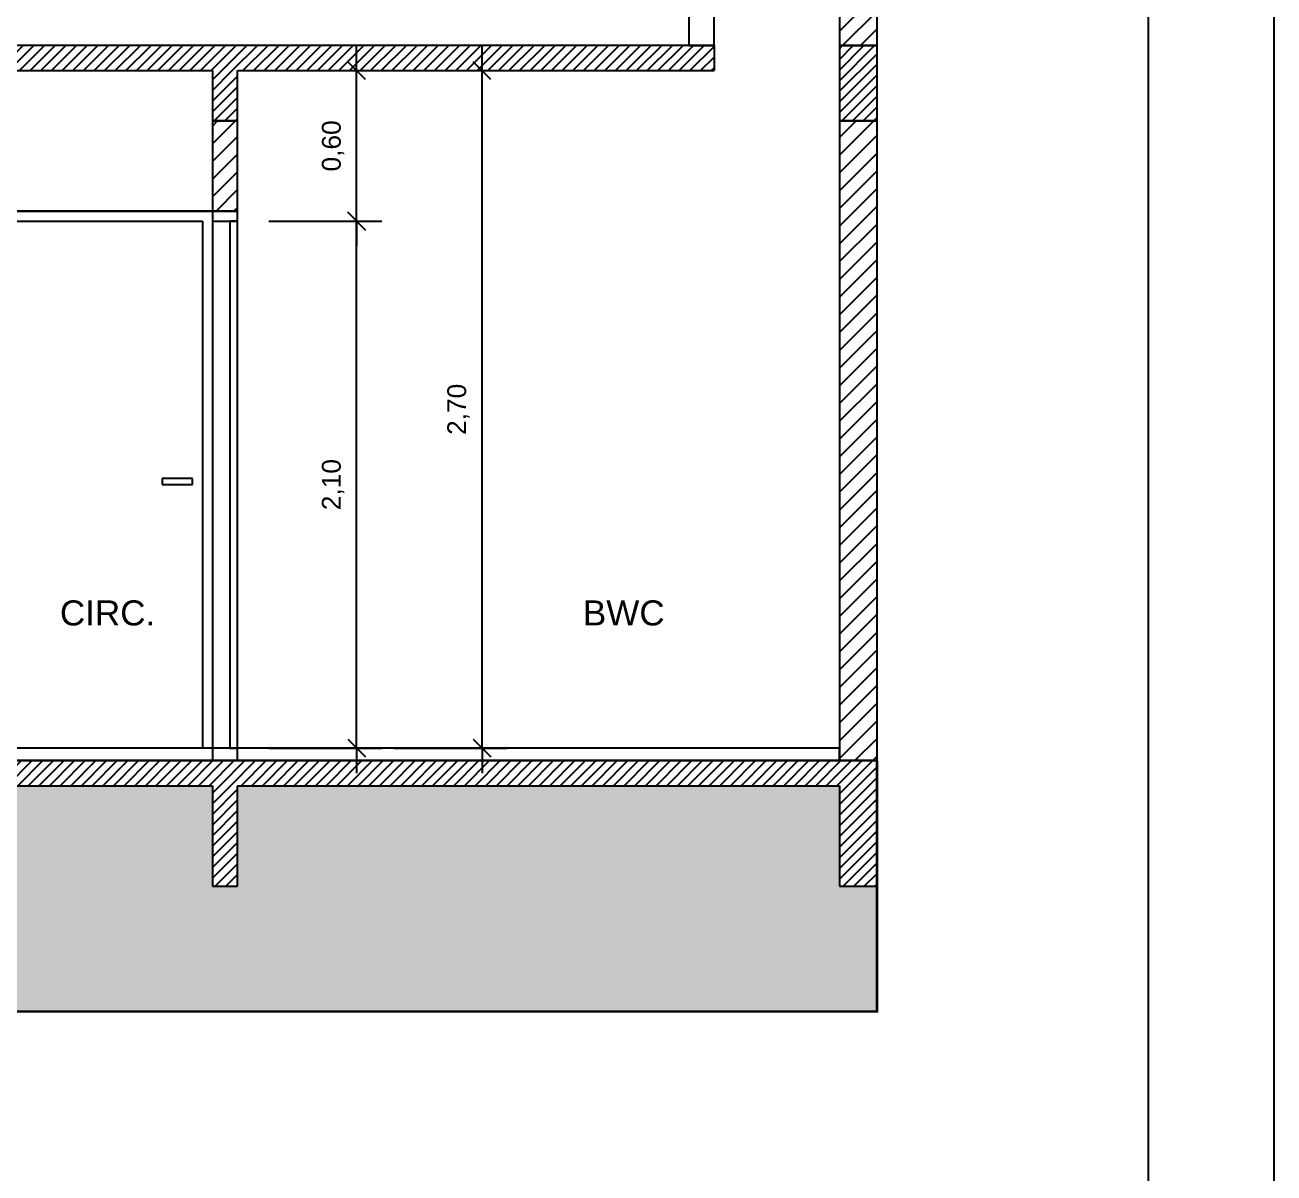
# Model space of a CAD drawing. Header units: metres. Extents: x 49 to 320, y -91 to 27.
# Drawn here: x 233.543 to 238.524, y 18.692 to 23.268 of the extents above; entities that cross this region are included whole.
import ezdxf

# ---------------------------------------------------------------- set-up
doc = ezdxf.new("R2010")
doc.units = ezdxf.units.M
doc.header["$LTSCALE"] = 0.2
for name, color, linetype in [('ARQ-___-___-CTA', 240, 'Continuous'), ('ARQ-___-___-LEG', 3, 'Continuous'), ('ARQ-___-___-VST', 9, 'Continuous'), ('ARQ-ALV', 6, 'Continuous'), ('ARQ-ALV-___-HTC', 13, 'Continuous'), ('ARQ-ALV-BXA', 1, 'Continuous'), ('ARQ-CXO', 2, 'Continuous'), ('ARQ-ESC', 1, 'Continuous'), ('ARQ-LAJ', 12, 'Continuous'), ('ARQ-LAJ-___-HTC', 13, 'Continuous'), ('ARQ-PIS', 2, 'Continuous'), ('ARQ-VIG', 12, 'Continuous'), ('ARQ-VIG-___-HTC', 13, 'Continuous')]:
    doc.layers.add(name, color=color, linetype=linetype)
doc.styles.add('REGUA60', font='arial.ttf')
doc.styles.add('REGUA80', font='arial.ttf')
doc.dimstyles.new('Active3D', dxfattribs={"dimtxt": 1.5, "dimasz": 0.01, "dimexe": 2, "dimexo": 3, "dimgap": 0.98, "dimtad": 1, "dimlfac": -1, "dimrnd": 0.005, "dimzin": 0, "dimtxsty": 'REGUA60', "dimblk": 'COTATR', "dimcen": 4, "dimdle": 4, "dimclrt": 2, "dimadec": 0, "dimazin": 0, "dimtfac": 1, "dimtmove": 2, "dimatfit": 2, "dimfxl": 1, "dimarcsym": 0})
pattern_1 = [(45, (285.188165, 19.386), (-0.03535534, 0.03535534), [])]
pattern_2 = [(45, (285.188165, 19.386), (-0.021213203, 0.021213203), [])]

# ---------------------------------------------------------------- blocks, each defined once
blk = doc.blocks.new('COTATR')
at = {"color": 6}
blk.add_line((-70.7, -70.7), (70.7, 70.7), dxfattribs=at)
at = {"color": 0, "linetype": 'ByBlock'}
blk.add_line((0, 0), (200, 0), dxfattribs=at)
blk = doc.blocks.new('*D232')
at = {"layer": 'ARQ-___-___-CTA', "color": 0, "lineweight": -2, "transparency": 16777216}
for p, q in [((234.516, 22.486), (234.966, 22.486)), ((234.866, 20.3865), (234.866, 22.4855)), ((234.516, 20.386), (234.966, 20.386))]:
    blk.add_line(p, q, dxfattribs=at)
at = {"layer": 'Defpoints', "color": 0, "transparency": 16777216}
for p in [(234.366, 22.486), (234.866, 22.486), (234.366, 20.386)]:
    blk.add_point(p, dxfattribs=at)
at = {"layer": 'ARQ-___-___-CTA', "color": 0, "lineweight": -2, "transparency": 16777216, "xscale": 0.0005, "yscale": 0.0005, "zscale": 0.0005}
for p, rotation in [((234.866, 22.486), 90), ((234.866, 20.386), 270)]:
    blk.add_blockref('COTATR', p, dxfattribs=dict(at, rotation=rotation))
at = {"layer": 'ARQ-___-___-CTA', "color": 2, "transparency": 16777216, "insert": (234.7719, 21.436), "char_height": 0.075, "attachment_point": 5, "rotation": 90, "style": 'REGUA60'}
blk.add_mtext('2,10', dxfattribs=at)
blk = doc.blocks.new('*D233')
at = {"layer": 'ARQ-___-___-CTA', "color": 0, "lineweight": -2, "transparency": 16777216}
for p, q in [((234.516, 23.086), (234.966, 23.086)), ((234.866, 22.4865), (234.866, 23.0855))]:
    blk.add_line(p, q, dxfattribs=at)
at = {"layer": 'Defpoints', "color": 0, "transparency": 16777216}
for p in [(234.366, 23.086), (234.866, 23.086), (234.366, 22.486)]:
    blk.add_point(p, dxfattribs=at)
at = {"layer": 'ARQ-___-___-CTA', "color": 0, "lineweight": -2, "transparency": 16777216, "xscale": 0.0005, "yscale": 0.0005, "zscale": 0.0005}
for p, rotation in [((234.866, 23.086), 90), ((234.866, 22.486), 270)]:
    blk.add_blockref('COTATR', p, dxfattribs=dict(at, rotation=rotation))
at = {"layer": 'ARQ-___-___-CTA', "color": 2, "transparency": 16777216, "insert": (234.7719, 22.786), "char_height": 0.075, "attachment_point": 5, "rotation": 90, "style": 'REGUA60'}
blk.add_mtext('0,60', dxfattribs=at)
blk = doc.blocks.new('*D234')
at = {"layer": 'ARQ-___-___-CTA', "color": 0, "lineweight": -2, "transparency": 16777216}
for p, q in [((235.016, 23.086), (235.466, 23.086)), ((235.366, 20.3865), (235.366, 23.0855)), ((235.016, 20.386), (235.466, 20.386))]:
    blk.add_line(p, q, dxfattribs=at)
at = {"layer": 'Defpoints', "color": 0, "transparency": 16777216}
for p in [(234.866, 23.086), (235.366, 23.086), (234.866, 20.386)]:
    blk.add_point(p, dxfattribs=at)
at = {"layer": 'ARQ-___-___-CTA', "color": 0, "lineweight": -2, "transparency": 16777216, "xscale": 0.0005, "yscale": 0.0005, "zscale": 0.0005}
for p, rotation in [((235.366, 23.086), 90), ((235.366, 20.386), 270)]:
    blk.add_blockref('COTATR', p, dxfattribs=dict(at, rotation=rotation))
at = {"layer": 'ARQ-___-___-CTA', "color": 2, "transparency": 16777216, "insert": (235.2719, 21.736), "char_height": 0.075, "attachment_point": 5, "rotation": 90, "style": 'REGUA60'}
blk.add_mtext('2,70', dxfattribs=at)

msp = doc.modelspace()

# ---------------------------------------------------------------- hatches: boundary and pattern name
at = {"layer": 'ARQ-___-___-VST'}
h = msp.add_hatch(dxfattribs=at)
h.set_pattern_fill('SOLO1', color=256, scale=0.3, style=0)
h.set_pattern_definition([(45, (57.20205, 29.832), (2e-17, 0.18), [0.12727922, -0.12727922]), (45, (57.23205, 29.802), (2e-17, 0.18), [0.12727922, -0.12727922]), (45, (57.26205, 29.772), (2e-17, 0.18), [0.12727922, -0.12727922]), (315, (57.29205, 29.772), (0.18, -5e-17), [0.12727922, -0.12727922]), (315, (57.32205, 29.802), (0.18, -5e-17), [0.12727922, -0.12727922]), (315, (57.35205, 29.832), (0.18, -5e-17), [0.12727922, -0.12727922])])
h.paths.add_polyline_path([(236.9409, 19.836), (236.7909, 19.836), (236.7909, 20.236), (234.3909, 20.236), (234.3909, 19.836), (234.2909, 19.836), (234.2909, 20.236), (233.3909, 20.236), (233.3909, 19.836), (233.2909, 19.836), (233.2909, 20.236), (230.9959, 20.236), (230.9959, 19.836), (230.8959, 19.836), (230.8959, 20.186), (228.2959, 20.186), (228.2959, 19.836), (228.1459, 19.836), (228.1459, 20.186), (225.5459, 20.186), (225.5459, 19.836), (225.4459, 19.836), (225.4459, 20.236), (223.0759, 20.236), (223.0759, 19.836), (222.9759, 19.836), (222.9759, 20.236), (222.0759, 20.236), (222.0759, 19.836), (221.9759, 19.836), (221.9759, 20.236), (219.5759, 20.236), (219.5759, 19.836), (219.4259, 19.836), (219.4259, 20.236), (217.0259, 20.236), (217.0259, 19.336), (236.9409, 19.336)])
at = {"layer": 'ARQ-ALV-___-HTC'}
h = msp.add_hatch(dxfattribs=at)
h.set_pattern_fill('_U', color=256, scale=0.05, angle=45, style=0, pattern_type=0)
h.set_pattern_definition(pattern_1)
h.paths.add_polyline_path([(236.9409, 23.186), (236.9409, 25.2722), (236.7909, 25.2722), (236.7909, 23.186)])
h = msp.add_hatch(dxfattribs=at)
h.set_pattern_fill('_U', color=256, scale=0.05, angle=45, style=0, pattern_type=0)
h.set_pattern_definition(pattern_1)
h.paths.add_polyline_path([(234.2909, 22.886), (234.2909, 22.526), (234.3909, 22.526), (234.3909, 22.886)])
h = msp.add_hatch(dxfattribs=at)
h.set_pattern_fill('_U', color=256, scale=0.05, angle=45, style=0, pattern_type=0)
h.set_pattern_definition(pattern_1)
h.paths.add_polyline_path([(236.7909, 22.886), (236.7909, 20.336), (236.9409, 20.336), (236.9409, 22.886)])
at = {"layer": 'ARQ-LAJ-___-HTC'}
h = msp.add_hatch(dxfattribs=at)
h.set_pattern_fill('_U', color=256, scale=0.03, angle=45, style=0, pattern_type=0)
h.set_pattern_definition(pattern_2)
h.paths.add_polyline_path([(218.9259, 23.086), (218.9259, 23.186), (202.7109, 23.186), (202.7109, 23.086)])
h.paths.add_polyline_path([(220.0759, 23.186), (220.0759, 23.086), (236.2909, 23.086), (236.2909, 23.186)])
h = msp.add_hatch(dxfattribs=at)
h.set_pattern_fill('_U', color=256, scale=0.03, angle=45, style=0, pattern_type=0)
h.set_pattern_definition(pattern_2)
h.paths.add_polyline_path([(236.9409, 20.336), (230.8959, 20.336), (230.8959, 20.236), (236.9409, 20.236)])
at = {"layer": 'ARQ-VIG-___-HTC'}
h = msp.add_hatch(dxfattribs=at)
h.set_pattern_fill('_U', color=256, scale=0.03, angle=45, style=0, pattern_type=0)
h.set_pattern_definition(pattern_2)
h.paths.add_polyline_path([(236.7909, 22.886), (236.9409, 22.886), (236.9409, 23.186), (236.7909, 23.186)])
h = msp.add_hatch(dxfattribs=at)
h.set_pattern_fill('_U', color=256, scale=0.03, angle=45, style=0, pattern_type=0)
h.set_pattern_definition(pattern_2)
h.paths.add_polyline_path([(234.2909, 22.886), (234.3909, 22.886), (234.3909, 23.086), (234.2909, 23.086)])
h = msp.add_hatch(dxfattribs=at)
h.set_pattern_fill('_U', color=256, scale=0.03, angle=45, style=0, pattern_type=0)
h.set_pattern_definition(pattern_2)
h.paths.add_polyline_path([(234.2909, 19.836), (234.3909, 19.836), (234.3909, 20.236), (234.2909, 20.236)])
h = msp.add_hatch(dxfattribs=at)
h.set_pattern_fill('_U', color=256, scale=0.03, angle=45, style=0, pattern_type=0)
h.set_pattern_definition(pattern_2)
h.paths.add_polyline_path([(236.7909, 19.836), (236.9409, 19.836), (236.9409, 20.236), (236.7909, 20.236)])

# ---------------------------------------------------------------- linework, layer by layer
at = {"color": 15}
msp.add_line((238.5239, -6.072), (238.5239, 26.8798), dxfattribs=at)
at = {"color": 0}
msp.add_line((238.0239, -5.572), (238.0239, 26.3798), dxfattribs=at)
at = {"const_width": 0.01}
msp.add_lwpolyline([(202.0609, 20.336), (202.0609, 19.336), (236.9409, 19.336), (236.9409, 20.336)], dxfattribs=at)
at = {"layer": 'ARQ-___-___-VST'}
for p, q in [((234.2909, 22.526), (233.4109, 22.526)), ((233.4509, 22.486), (234.2509, 22.486)), ((234.2509, 22.486), (234.2509, 20.386)), ((234.2909, 22.486), (234.2909, 20.386)), ((234.0909, 21.461), (234.0909, 21.436)), ((234.2109, 21.461), (234.0909, 21.461)), ((234.0909, 21.436), (234.2109, 21.436)), ((234.2109, 21.436), (234.2109, 21.461))]:
    msp.add_line(p, q, dxfattribs=at)
at = {"layer": 'ARQ-ALV'}
for p, q in [((236.1909, 25.586), (236.1909, 23.186)), ((236.2909, 23.186), (236.2909, 25.586)), ((236.7909, 25.2722), (236.7909, 23.186)), ((236.9409, 23.186), (236.9409, 25.2722)), ((236.1909, 23.186), (236.2909, 23.186)), ((236.7909, 23.186), (236.9409, 23.186)), ((234.2909, 22.886), (234.2909, 22.526)), ((234.3909, 22.886), (234.2909, 22.886)), ((234.3909, 22.526), (234.3909, 22.886)), ((236.7909, 22.886), (236.7909, 20.386)), ((236.9409, 22.886), (236.7909, 22.886)), ((236.9409, 20.336), (236.9409, 22.886)), ((234.2909, 22.526), (234.3909, 22.526)), ((236.7909, 20.386), (236.7909, 20.336)), ((236.7909, 20.336), (236.9409, 20.336))]:
    msp.add_line(p, q, dxfattribs=at)
at = {"layer": 'ARQ-ALV-BXA'}
msp.add_line((233.4109, 22.526), (234.2909, 22.526), dxfattribs=at)
at = {"layer": 'ARQ-CXO'}
for p, q in [((234.3909, 22.526), (234.2909, 22.526)), ((234.2909, 22.526), (234.2909, 22.486)), ((234.3909, 22.486), (234.3909, 22.526)), ((234.2909, 22.486), (234.3909, 22.486)), ((234.3609, 22.486), (234.3609, 20.386)), ((234.3909, 22.486), (234.3609, 22.486)), ((234.3909, 20.386), (234.3909, 22.486)), ((234.3609, 20.386), (234.3909, 20.386))]:
    msp.add_line(p, q, dxfattribs=at)
at = {"layer": 'ARQ-ESC'}
for p, q in [((234.3909, 20.386), (234.2909, 20.386)), ((234.2909, 20.386), (234.2909, 20.336)), ((234.3909, 20.336), (234.3909, 20.386)), ((234.2909, 20.336), (234.3909, 20.336))]:
    msp.add_line(p, q, dxfattribs=at)
at = {"layer": 'ARQ-LAJ'}
for p, q in [((236.1909, 23.186), (230.9209, 23.186)), ((236.2909, 23.186), (236.1909, 23.186)), ((236.2909, 23.186), (236.2909, 23.086)), ((236.9409, 23.186), (236.7909, 23.186)), ((236.9409, 23.086), (236.9409, 23.186)), ((233.3909, 23.086), (234.2909, 23.086)), ((234.3909, 23.086), (236.2909, 23.086)), ((236.7909, 20.336), (230.9959, 20.336)), ((236.9409, 20.336), (236.7909, 20.336)), ((236.9409, 20.236), (236.9409, 20.336)), ((233.3909, 20.236), (234.2909, 20.236)), ((234.3909, 20.236), (236.7909, 20.236))]:
    msp.add_line(p, q, dxfattribs=at)
at = {"layer": 'ARQ-PIS'}
for p, q in [((236.7909, 20.386), (230.9959, 20.386)), ((236.7909, 20.336), (236.7909, 20.386)), ((230.9959, 20.336), (236.7909, 20.336))]:
    msp.add_line(p, q, dxfattribs=at)
at = {"layer": 'ARQ-VIG'}
for p, q in [((236.7909, 23.186), (236.7909, 22.886)), ((234.2909, 23.086), (234.2909, 22.886)), ((234.3909, 22.886), (234.3909, 23.086)), ((236.9409, 22.886), (236.9409, 23.086)), ((234.2909, 22.886), (234.3909, 22.886)), ((236.7909, 22.886), (236.9409, 22.886)), ((234.2909, 20.236), (234.2909, 19.836)), ((234.3909, 19.836), (234.3909, 20.236)), ((236.7909, 20.236), (236.7909, 19.836)), ((236.9409, 19.836), (236.9409, 20.236)), ((234.2909, 19.836), (234.3909, 19.836)), ((236.7909, 19.836), (236.9409, 19.836))]:
    msp.add_line(p, q, dxfattribs=at)

# ---------------------------------------------------------------- texts
at = {"layer": 'ARQ-___-___-LEG', "style": 'REGUA80'}
for s, p in [('CIRC.', (233.6827, 20.8747)), ('BWC', (235.7682, 20.8747))]:
    msp.add_text(s, height=0.1, dxfattribs=at).set_placement(p)

# ---------------------------------------------------------------- dimensions: what is measured, and where the dimension line sits
at = {"layer": 'ARQ-___-___-CTA'}
for base, p1, p2, override, picture, middle in [((234.866, 23.086), (234.366, 22.486), (234.366, 23.086), {"dimscale": 0.05, "dimse1": 1}, '*D233', (234.7719, 22.786)), ((235.366, 23.086), (234.866, 20.386), (234.866, 23.086), {"dimscale": 0.05}, '*D234', (235.2719, 21.736)), ((234.866, 22.486), (234.366, 20.386), (234.366, 22.486), {"dimscale": 0.05}, '*D232', (234.7719, 21.436))]:
    dim = msp.add_linear_dim(base=base, p1=p1, p2=p2, angle=90, dimstyle='Active3D', override=override, dxfattribs=at)
    dim.commit()
    dim.dimension.update_dxf_attribs({"geometry": picture, "text_midpoint": middle})

doc.saveas('drawing.dxf')
